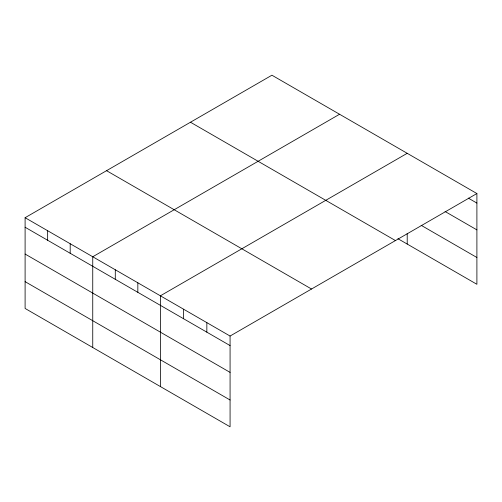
<?xml version="1.0" encoding="UTF-8"?>
<svg xmlns="http://www.w3.org/2000/svg" width="502" height="502" viewBox="0 0 502 502"><rect width="100%" height="100%" fill="white"/><g stroke="black" fill="none" stroke-linecap="round" stroke-linejoin="round"><path stroke-width="0.75" d="M476.9 193.546L271.927 75.206L25.1 217.705L25.1 308.454L230.073 426.794L230.073 336.045L476.9 193.546L476.9 284.295L397.923 238.695M339.565 114.255L92.745 256.76L92.745 347.509M407.21 153.311L160.383 295.81L160.383 386.559M468.272 198.102L476.9 203.084M445.042 211.486L476.9 229.885M421.147 225.304L476.9 257.495M190.471 122.231L395.45 240.571M106.549 170.68L311.529 289.02M25.1 217.705L230.073 336.045M25.1 227.243L230.073 345.583M25.1 254.043L230.073 372.384M25.1 281.653L230.073 400M407.21 233.336L407.21 244.06M206.843 322.635L206.843 332.173M183.613 309.226L183.613 318.764M137.837 282.795L137.837 292.333M115.291 269.775L115.291 279.313M70.192 243.74L70.192 253.278M47.646 230.725L47.646 240.263"/></g></svg>
